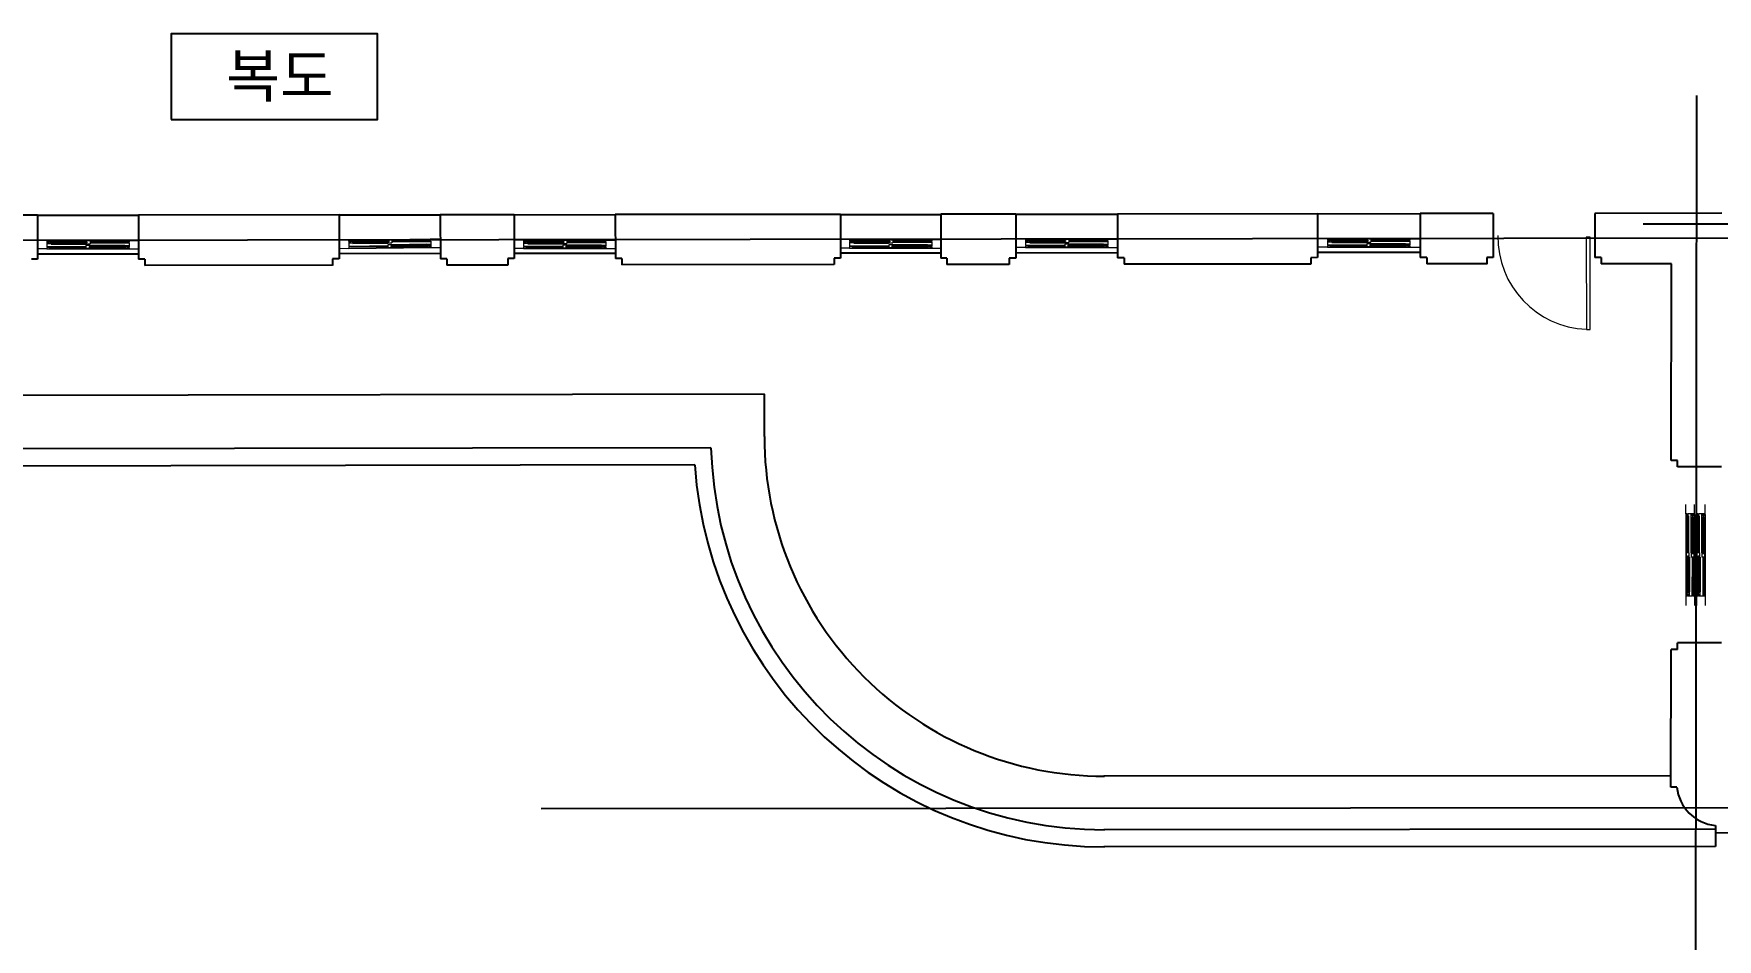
# Model space of a CAD drawing. Header units: millimetres. Extents: x 580267 to 706267, y -57600 to 28800.
# Drawn here: x 635701 to 651432, y -27585 to -19124 of the extents above; entities that cross this region are included whole.
import ezdxf
from ezdxf.enums import TextEntityAlignment as Align

# ---------------------------------------------------------------- set-up
doc = ezdxf.new("R2010")
doc.units = ezdxf.units.MM
doc.header["$LTSCALE"] = 5
doc.layers.add('ELE-2 (마감 창호)', color=4, linetype='Continuous', lineweight=9)
for name, color, linetype in [('text', 7, 'Continuous'), ('단면선', 2, 'Continuous'), ('입면', 7, 'Continuous'), ('중심선', 1, 'Continuous')]:
    doc.layers.add(name, color=color, linetype=linetype)
doc.styles.get("Standard").update_dxf_attribs({"font": 'Gulim.ttf'})

msp = doc.modelspace()

# ---------------------------------------------------------------- linework, layer by layer
at = {"layer": 'ELE-2 (마감 창호)'}
for p, q in [((635829, -21055), (635737, -21055.1)), ((635824, -21058), (635824, -21070)), ((635829, -21058), (635824, -21058)), ((635844, -21070), (635824, -21070)), ((635824, -21075), (635824, -21115)), ((635844, -21075), (635824, -21075)), ((635825, -21059), (635825, -21069)), ((635825, -21059), (635864, -21059)), ((635845, -21069), (635825, -21069)), ((635825, -21076), (635825, -21086)), ((635845, -21076), (635825, -21076)), ((635829, -21055), (636586.8, -21054.9)), ((635829, -21055), (635829, -21058)), ((635844, -21070), (635844, -21075)), ((635845, -21069), (635845, -21076)), ((635864, -21067.5), (635854, -21068.5)), ((635854, -21068.5), (635854, -21076.5)), ((635854, -21076.5), (635864, -21077.5)), ((635859, -21069.5), (635859, -21075.5)), ((635860, -21069.5), (636193.5, -21069.5)), ((635860, -21075.5), (636193.5, -21075.5)), ((635864, -21059), (635864, -21067.5)), ((635866, -21068), (635864, -21067.5)), ((635866, -21077), (635864, -21077.5)), ((635864, -21077.5), (635864, -21086)), ((635867, -21069.5), (635866, -21068)), ((635867, -21075.5), (635866, -21077)), ((636185.5, -21069.5), (636186.5, -21068)), ((636185.5, -21075.5), (636186.5, -21077)), ((636186.5, -21068), (636188.5, -21067.5)), ((636186.5, -21077), (636188.5, -21077.5)), ((636188.5, -21059), (636188.5, -21067.5)), ((636227.5, -21059), (636188.5, -21059)), ((636188.5, -21067.5), (636198.5, -21068.5)), ((636198.5, -21076.5), (636188.5, -21077.5)), ((636188.5, -21077.5), (636188.5, -21086)), ((636193.5, -21069.5), (636193.5, -21075.5)), ((636198.5, -21068.5), (636198.5, -21076.5)), ((636227.5, -21059), (636227.5, -21086)), ((636571.8, -21069.9), (636571.8, -21074.9)), ((636571.8, -21069.9), (636591.8, -21069.9)), ((636571.8, -21074.9), (636591.8, -21074.9)), ((636586.8, -21054.9), (636586.8, -21057.9)), ((636586.8, -21054.9), (636678.8, -21054.9)), ((636586.8, -21057.9), (636591.8, -21057.9)), ((636591.8, -21057.9), (636591.8, -21069.9)), ((636591.8, -21074.9), (636591.9, -21114.9)), ((638648.8, -21051.7), (638556.8, -21052.9)), ((638648.8, -21054.7), (638643.8, -21054.8)), ((638643.8, -21054.8), (638644, -21066.8)), ((638664, -21066.5), (638644, -21066.8)), ((638664, -21071.5), (638644, -21071.8)), ((638644, -21071.8), (638644.6, -21111.8)), ((638644.8, -21055.8), (638683.8, -21055.3)), ((638644.8, -21055.8), (638645, -21065.8)), ((638665, -21065.5), (638645, -21065.8)), ((638665, -21072.5), (638645, -21072.8)), ((638645, -21072.8), (638645.2, -21082.8)), ((638648.8, -21051.7), (639406.6, -21041.8)), ((638648.8, -21051.7), (638648.8, -21054.7)), ((638664, -21066.5), (638664, -21071.5)), ((638665, -21065.5), (638665, -21072.5)), ((638683.9, -21063.8), (638673.9, -21064.9)), ((638673.9, -21064.9), (638674.1, -21072.9)), ((638674.1, -21072.9), (638684.1, -21073.8)), ((638679, -21065.8), (638679, -21071.8)), ((638680, -21065.8), (639013.4, -21061.4)), ((638680, -21071.8), (639013.5, -21067.4)), ((638683.8, -21055.3), (638683.9, -21063.8)), ((638685.9, -21064.2), (638683.9, -21063.8)), ((638686.1, -21073.2), (638684.1, -21073.8)), ((638684.1, -21073.8), (638684.2, -21082.3)), ((638687, -21065.7), (638685.9, -21064.2)), ((638687, -21071.7), (638686.1, -21073.2)), ((639005.4, -21061.5), (639006.4, -21060)), ((639005.5, -21067.5), (639006.5, -21069)), ((639006.4, -21060), (639008.4, -21059.5)), ((639006.5, -21069), (639008.5, -21069.5)), ((639047.3, -21050.5), (639008.3, -21051)), ((639008.3, -21051), (639008.4, -21059.5)), ((639008.4, -21059.5), (639018.4, -21060.4)), ((639018.5, -21068.4), (639008.5, -21069.5)), ((639008.5, -21069.5), (639008.6, -21078)), ((639008.6, -21078), (639047.6, -21077.5)), ((639008.6, -21078), (639047.6, -21077.5)), ((639013.4, -21061.4), (639013.5, -21067.4)), ((639018.4, -21060.4), (639018.5, -21068.4)), ((639047.3, -21050.5), (639047.6, -21077.5)), ((639391.8, -21057), (639411.8, -21056.7)), ((639391.8, -21057), (639391.8, -21062)), ((639391.8, -21062), (639411.8, -21061.7)), ((639406.6, -21041.8), (639498.5, -21040.6)), ((639406.6, -21041.8), (639406.6, -21044.8)), ((639406.6, -21044.8), (639411.6, -21044.7)), ((639411.6, -21044.7), (639411.8, -21056.7)), ((639411.8, -21061.7), (639412.3, -21101.7)), ((640284, -21051.9), (640192, -21052)), ((640279, -21054.9), (640279, -21066.9)), ((640284, -21054.9), (640279, -21054.9)), ((640299, -21066.9), (640279, -21066.9)), ((640279, -21071.9), (640279, -21111.9)), ((640299, -21071.9), (640279, -21071.9)), ((640280, -21055.9), (640280, -21065.9)), ((640280, -21055.9), (640319, -21055.9)), ((640300, -21065.9), (640280, -21065.9)), ((640280, -21072.9), (640280, -21082.9)), ((640300, -21072.9), (640280, -21072.9)), ((640284, -21051.9), (641041.9, -21051.8)), ((640284, -21051.9), (640284, -21054.9)), ((640299, -21066.9), (640299, -21071.9)), ((640300, -21065.9), (640300, -21072.9)), ((640319, -21064.4), (640309, -21065.4)), ((640309, -21065.4), (640309, -21073.4)), ((640309, -21073.4), (640319, -21074.4)), ((640314, -21066.4), (640314, -21072.4)), ((640315, -21066.4), (640648.5, -21066.4)), ((640315, -21072.4), (640648.5, -21072.4)), ((640319, -21055.9), (640319, -21064.4)), ((640321, -21064.9), (640319, -21064.4)), ((640321, -21073.9), (640319, -21074.4)), ((640319, -21074.4), (640319, -21082.9)), ((640322, -21066.4), (640321, -21064.9)), ((640322, -21072.4), (640321, -21073.9)), ((640640.5, -21066.4), (640641.5, -21064.9)), ((640640.5, -21072.4), (640641.5, -21073.9)), ((640641.5, -21064.9), (640643.5, -21064.4)), ((640641.5, -21073.9), (640643.5, -21074.4)), ((640643.5, -21055.9), (640643.5, -21064.4)), ((640682.5, -21055.9), (640643.5, -21055.9)), ((640643.5, -21064.4), (640653.5, -21065.4)), ((640653.5, -21073.4), (640643.5, -21074.4)), ((640643.5, -21074.4), (640643.5, -21082.9)), ((640648.5, -21066.4), (640648.5, -21072.4)), ((640653.5, -21065.4), (640653.5, -21073.4)), ((640682.5, -21055.9), (640682.5, -21082.9)), ((641026.9, -21066.8), (641026.9, -21071.8)), ((641026.9, -21066.8), (641046.9, -21066.8)), ((641026.9, -21071.8), (641046.9, -21071.8)), ((641041.9, -21051.8), (641041.9, -21054.8)), ((641041.9, -21051.8), (641133.9, -21051.8)), ((641041.9, -21054.8), (641046.9, -21054.8)), ((641046.9, -21054.8), (641046.9, -21066.8)), ((641046.9, -21071.8), (641046.9, -21111.8)), ((643329.4, -21047.4), (643237.4, -21047.5)), ((643324.4, -21050.4), (643324.4, -21062.4)), ((643329.4, -21050.4), (643324.4, -21050.4)), ((643344.4, -21062.4), (643324.4, -21062.4)), ((643324.4, -21067.4), (643324.4, -21107.4)), ((643344.4, -21067.4), (643324.4, -21067.4)), ((643325.4, -21051.4), (643325.4, -21061.4)), ((643325.4, -21051.4), (643364.4, -21051.4)), ((643345.4, -21061.4), (643325.4, -21061.4)), ((643325.4, -21068.4), (643325.4, -21078.4)), ((643345.4, -21068.4), (643325.4, -21068.4)), ((643364.4, -21078.4), (643325.4, -21078.4)), ((643329.4, -21047.4), (644087.2, -21047.3)), ((643329.4, -21047.4), (643329.4, -21050.4)), ((643344.4, -21062.4), (643344.4, -21067.4)), ((643345.4, -21061.4), (643345.4, -21068.4)), ((643364.4, -21059.9), (643354.4, -21060.9)), ((643354.4, -21060.9), (643354.4, -21068.9)), ((643354.4, -21068.9), (643364.4, -21069.9)), ((643359.4, -21061.9), (643359.4, -21067.9)), ((643360.4, -21061.9), (643693.9, -21061.9)), ((643360.4, -21067.9), (643693.9, -21067.9)), ((643364.4, -21051.4), (643364.4, -21059.9)), ((643366.4, -21060.4), (643364.4, -21059.9)), ((643366.4, -21069.4), (643364.4, -21069.9)), ((643364.4, -21069.9), (643364.4, -21078.4)), ((643367.4, -21061.9), (643366.4, -21060.4)), ((643367.4, -21067.9), (643366.4, -21069.4)), ((643685.9, -21061.9), (643686.9, -21060.4)), ((643685.9, -21067.9), (643686.9, -21069.4)), ((643686.9, -21060.4), (643688.9, -21059.9)), ((643686.9, -21069.4), (643688.9, -21069.9)), ((643688.9, -21051.4), (643688.9, -21059.9)), ((643727.9, -21051.4), (643688.9, -21051.4)), ((643688.9, -21059.9), (643698.9, -21060.9)), ((643698.9, -21068.9), (643688.9, -21069.9)), ((643688.9, -21069.9), (643688.9, -21078.4)), ((643688.9, -21078.4), (643727.9, -21078.4)), ((643688.9, -21078.4), (643727.9, -21078.4)), ((643693.9, -21061.9), (643693.9, -21067.9)), ((643698.9, -21060.9), (643698.9, -21068.9)), ((643727.9, -21051.4), (643727.9, -21078.4)), ((644072.2, -21062.3), (644072.2, -21067.3)), ((644072.2, -21062.3), (644092.2, -21062.3)), ((644072.2, -21067.3), (644092.2, -21067.3)), ((644087.2, -21047.3), (644087.2, -21050.3)), ((644087.2, -21047.3), (644179.2, -21047.3)), ((644087.2, -21050.3), (644092.2, -21050.3)), ((644092.2, -21050.3), (644092.2, -21062.3)), ((644092.2, -21067.3), (644092.3, -21107.3)), ((644973.4, -21042.6), (644881.4, -21042.6)), ((644968.4, -21045.6), (644968.4, -21057.6)), ((644973.4, -21045.6), (644968.4, -21045.6)), ((644988.4, -21057.6), (644968.4, -21057.6)), ((644968.4, -21062.6), (644968.4, -21102.6)), ((644988.4, -21062.6), (644968.4, -21062.6)), ((644969.4, -21046.6), (644969.4, -21056.6)), ((644969.4, -21046.6), (645008.4, -21046.6)), ((644989.4, -21056.6), (644969.4, -21056.6)), ((644969.4, -21063.6), (644969.4, -21073.6)), ((644989.4, -21063.6), (644969.4, -21063.6)), ((645008.4, -21073.6), (644969.4, -21073.6)), ((644973.4, -21042.6), (645731.2, -21042.4)), ((644973.4, -21042.6), (644973.4, -21045.6)), ((644988.4, -21057.6), (644988.4, -21062.6)), ((644989.4, -21056.6), (644989.4, -21063.6)), ((645008.4, -21055.1), (644998.4, -21056.1)), ((644998.4, -21056.1), (644998.4, -21064.1)), ((644998.4, -21064.1), (645008.4, -21065.1)), ((645003.4, -21057.1), (645003.4, -21063.1)), ((645004.4, -21057.1), (645337.9, -21057)), ((645004.4, -21063.1), (645337.9, -21063)), ((645008.4, -21046.6), (645008.4, -21055.1)), ((645010.4, -21055.6), (645008.4, -21055.1)), ((645010.4, -21064.6), (645008.4, -21065.1)), ((645008.4, -21065.1), (645008.4, -21073.6)), ((645011.4, -21057.1), (645010.4, -21055.6)), ((645011.4, -21063.1), (645010.4, -21064.6)), ((645329.9, -21057), (645330.9, -21055.5)), ((645329.9, -21063), (645330.9, -21064.5)), ((645330.9, -21055.5), (645332.9, -21055)), ((645330.9, -21064.5), (645332.9, -21065)), ((645332.9, -21046.5), (645332.9, -21055)), ((645371.9, -21046.5), (645332.9, -21046.5)), ((645332.9, -21055), (645342.9, -21056)), ((645342.9, -21064), (645332.9, -21065)), ((645332.9, -21065), (645332.9, -21073.5)), ((645332.9, -21073.5), (645371.9, -21073.5)), ((645332.9, -21073.5), (645371.9, -21073.5)), ((645337.9, -21057), (645337.9, -21063)), ((645342.9, -21056), (645342.9, -21064)), ((645371.9, -21046.5), (645371.9, -21073.5)), ((645716.3, -21057.4), (645716.3, -21062.4)), ((645716.3, -21057.4), (645736.3, -21057.4)), ((645716.3, -21062.4), (645736.3, -21062.4)), ((645731.2, -21042.4), (645731.2, -21045.4)), ((645731.2, -21042.4), (645823.2, -21042.4)), ((645731.2, -21045.4), (645736.3, -21045.4)), ((645736.3, -21045.4), (645736.3, -21057.4)), ((645736.3, -21062.4), (645736.3, -21102.4)), ((647795.3, -21039.3), (647703.3, -21039.3)), ((647790.3, -21042.3), (647790.3, -21054.3)), ((647795.3, -21042.3), (647790.3, -21042.3)), ((647810.3, -21054.3), (647790.3, -21054.3)), ((647790.3, -21059.3), (647790.3, -21099.3)), ((647810.3, -21059.3), (647790.3, -21059.3)), ((647791.3, -21043.3), (647791.3, -21053.3)), ((647791.3, -21043.3), (647830.3, -21043.3)), ((647811.3, -21053.3), (647791.3, -21053.3)), ((647791.3, -21060.3), (647791.3, -21070.3)), ((647811.3, -21060.3), (647791.3, -21060.3)), ((647830.3, -21070.3), (647791.3, -21070.3)), ((647795.3, -21039.3), (648553.2, -21039.2)), ((647795.3, -21039.3), (647795.3, -21042.3)), ((647810.3, -21054.3), (647810.3, -21059.3)), ((647811.3, -21053.3), (647811.3, -21060.3)), ((647830.3, -21051.8), (647820.3, -21052.8)), ((647820.3, -21052.8), (647820.3, -21060.8)), ((647820.3, -21060.8), (647830.3, -21061.8)), ((647825.3, -21053.8), (647825.3, -21059.8)), ((647826.3, -21053.8), (648159.8, -21053.8)), ((647826.3, -21059.8), (648159.8, -21059.8)), ((647830.3, -21043.3), (647830.3, -21051.8)), ((647832.3, -21052.3), (647830.3, -21051.8)), ((647832.3, -21061.3), (647830.3, -21061.8)), ((647830.3, -21061.8), (647830.3, -21070.3)), ((647833.3, -21053.8), (647832.3, -21052.3)), ((647833.3, -21059.8), (647832.3, -21061.3)), ((648151.8, -21053.8), (648152.8, -21052.3)), ((648151.8, -21059.8), (648152.8, -21061.3)), ((648152.8, -21052.3), (648154.8, -21051.8)), ((648152.8, -21061.3), (648154.8, -21061.8)), ((648154.8, -21043.3), (648154.8, -21051.8)), ((648193.8, -21043.3), (648154.8, -21043.3)), ((648154.8, -21051.8), (648164.8, -21052.8)), ((648164.8, -21060.8), (648154.8, -21061.8)), ((648154.8, -21061.8), (648154.8, -21070.3)), ((648154.8, -21070.3), (648193.8, -21070.3)), ((648154.8, -21070.3), (648193.8, -21070.3)), ((648159.8, -21053.8), (648159.8, -21059.8)), ((648164.8, -21052.8), (648164.8, -21060.8)), ((648193.8, -21043.3), (648193.8, -21070.3)), ((648538.2, -21054.2), (648538.2, -21059.2)), ((648538.2, -21054.2), (648558.2, -21054.2)), ((648538.2, -21059.2), (648558.2, -21059.2)), ((648553.2, -21039.2), (648553.2, -21042.2)), ((648553.2, -21039.2), (648645.2, -21039.2)), ((648553.2, -21042.2), (648558.2, -21042.2)), ((648558.2, -21042.2), (648558.2, -21054.2)), ((648558.2, -21059.2), (648558.2, -21099.2)), ((650242.3, -21025.9), (650207.3, -21026)), ((650207.3, -21026), (650208.3, -21886)), ((650243.3, -21885.9), (650242.3, -21025.9)), ((635824, -21135), (635737, -21135.1)), ((635844, -21115), (635824, -21115)), ((635824, -21120), (635824, -21135)), ((635844, -21120), (635824, -21120)), ((635824, -21135), (636591.9, -21134.9)), ((635864, -21086), (635825, -21086)), ((635844, -21115), (635844, -21120)), ((636188.5, -21086), (636227.5, -21086)), ((636188.5, -21086), (636227.5, -21086)), ((636189.5, -21104), (636189.5, -21131)), ((636228.5, -21104), (636189.5, -21104)), ((636228.5, -21131), (636189.5, -21131)), ((636218.5, -21113.5), (636228.5, -21112.5)), ((636218.5, -21113.5), (636218.5, -21121.5)), ((636218.5, -21121.5), (636228.5, -21122.5)), ((636223.5, -21114.5), (636556.9, -21114.4)), ((636223.5, -21114.5), (636223.5, -21120.5)), ((636223.5, -21120.5), (636556.9, -21120.4)), ((636228.5, -21104), (636228.5, -21112.5)), ((636230.5, -21113), (636228.5, -21112.5)), ((636230.5, -21122), (636228.5, -21122.5)), ((636228.5, -21122.5), (636228.5, -21131)), ((636231.5, -21114.5), (636230.5, -21113)), ((636231.5, -21120.5), (636230.5, -21122)), ((636548.9, -21114.4), (636549.9, -21112.9)), ((636548.9, -21120.4), (636549.9, -21121.9)), ((636549.9, -21112.9), (636551.9, -21112.4)), ((636549.9, -21121.9), (636551.9, -21122.4)), ((636551.8, -21103.9), (636551.9, -21112.4)), ((636551.8, -21103.9), (636590.8, -21103.9)), ((636551.9, -21112.4), (636561.9, -21113.4)), ((636561.9, -21121.4), (636551.9, -21122.4)), ((636551.9, -21122.4), (636551.9, -21130.9)), ((636551.9, -21130.9), (636590.9, -21130.9)), ((636556.9, -21114.4), (636556.9, -21120.4)), ((636561.9, -21113.4), (636561.9, -21121.4)), ((636570.9, -21113.9), (636570.9, -21120.9)), ((636570.9, -21113.9), (636590.9, -21113.9)), ((636570.9, -21120.9), (636590.9, -21120.9)), ((636571.9, -21114.9), (636571.9, -21119.9)), ((636571.9, -21114.9), (636591.9, -21114.9)), ((636571.9, -21119.9), (636591.9, -21119.9)), ((636590.8, -21103.9), (636590.9, -21113.9)), ((636590.9, -21120.9), (636590.9, -21130.9)), ((636591.9, -21119.9), (636591.9, -21134.9)), ((636591.9, -21134.9), (636678.9, -21134.9)), ((638644.8, -21131.8), (638557.8, -21132.9)), ((638664.6, -21111.5), (638644.6, -21111.8)), ((638664.6, -21116.5), (638644.6, -21116.8)), ((638644.6, -21116.8), (638644.8, -21131.8)), ((638644.8, -21131.8), (639412.6, -21121.7)), ((638684.2, -21082.3), (638645.2, -21082.8)), ((638664.6, -21111.5), (638664.6, -21116.5)), ((639048.9, -21095.5), (639009.9, -21096)), ((639009.9, -21096), (639010.2, -21123)), ((639049.2, -21122.5), (639010.2, -21123)), ((639039, -21105.1), (639049, -21104)), ((639039, -21105.1), (639039.1, -21113.1)), ((639039.1, -21113.1), (639049.1, -21114)), ((639044, -21106), (639377.3, -21101.7)), ((639044, -21106), (639044.1, -21112)), ((639044.1, -21112), (639377.4, -21107.7)), ((639048.9, -21095.5), (639049, -21104)), ((639051, -21104.4), (639049, -21104)), ((639051.1, -21113.4), (639049.1, -21114)), ((639049.1, -21114), (639049.2, -21122.5)), ((639052, -21105.9), (639051, -21104.4)), ((639052.1, -21111.9), (639051.1, -21113.4)), ((639369.3, -21101.8), (639370.3, -21100.2)), ((639369.4, -21107.8), (639370.4, -21109.2)), ((639370.3, -21100.2), (639372.3, -21099.7)), ((639370.4, -21109.2), (639372.4, -21109.7)), ((639372.2, -21091.2), (639411.2, -21090.7)), ((639372.2, -21091.2), (639372.3, -21099.7)), ((639372.3, -21099.7), (639382.3, -21100.6)), ((639382.4, -21108.6), (639372.4, -21109.7)), ((639372.4, -21109.7), (639372.6, -21118.2)), ((639372.6, -21118.2), (639411.6, -21117.7)), ((639377.3, -21101.7), (639377.4, -21107.7)), ((639382.3, -21100.6), (639382.4, -21108.6)), ((639391.3, -21101), (639411.3, -21100.7)), ((639391.3, -21101), (639391.4, -21108)), ((639391.4, -21108), (639411.4, -21107.7)), ((639392.3, -21102), (639412.3, -21101.7)), ((639392.3, -21102), (639392.4, -21107)), ((639392.4, -21107), (639412.4, -21106.7)), ((639411.2, -21090.7), (639411.3, -21100.7)), ((639411.4, -21107.7), (639411.6, -21117.7)), ((639412.4, -21106.7), (639412.6, -21121.7)), ((639412.6, -21121.7), (639499.6, -21120.5)), ((640279, -21131.9), (640192, -21132)), ((640299, -21111.9), (640279, -21111.9)), ((640279, -21116.9), (640279, -21131.9)), ((640299, -21116.9), (640279, -21116.9)), ((640279, -21131.9), (641046.9, -21131.8)), ((640319, -21082.9), (640280, -21082.9)), ((640299, -21111.9), (640299, -21116.9)), ((640643.5, -21082.9), (640682.5, -21082.9)), ((640643.5, -21082.9), (640682.5, -21082.9)), ((640644.5, -21100.9), (640644.5, -21127.9)), ((640683.5, -21100.9), (640644.5, -21100.9)), ((640683.5, -21127.9), (640644.5, -21127.9)), ((640673.5, -21110.4), (640683.5, -21109.4)), ((640673.5, -21110.4), (640673.5, -21118.4)), ((640673.5, -21118.4), (640683.5, -21119.4)), ((640678.5, -21111.4), (641011.9, -21111.3)), ((640678.5, -21111.4), (640678.5, -21117.4)), ((640678.5, -21117.4), (641011.9, -21117.3)), ((640683.5, -21100.9), (640683.5, -21109.4)), ((640685.5, -21109.9), (640683.5, -21109.4)), ((640685.5, -21118.9), (640683.5, -21119.4)), ((640683.5, -21119.4), (640683.5, -21127.9)), ((640686.5, -21111.4), (640685.5, -21109.9)), ((640686.5, -21117.4), (640685.5, -21118.9)), ((641003.9, -21111.3), (641004.9, -21109.8)), ((641003.9, -21117.3), (641004.9, -21118.8)), ((641004.9, -21109.8), (641006.9, -21109.3)), ((641004.9, -21118.8), (641006.9, -21119.3)), ((641006.9, -21100.8), (641006.9, -21109.3)), ((641006.9, -21100.8), (641045.9, -21100.8)), ((641006.9, -21109.3), (641016.9, -21110.3)), ((641016.9, -21118.3), (641006.9, -21119.3)), ((641006.9, -21119.3), (641006.9, -21127.8)), ((641006.9, -21127.8), (641045.9, -21127.8)), ((641011.9, -21111.3), (641011.9, -21117.3)), ((641016.9, -21110.3), (641016.9, -21118.3)), ((641025.9, -21110.8), (641025.9, -21117.8)), ((641025.9, -21110.8), (641045.9, -21110.8)), ((641025.9, -21117.8), (641045.9, -21117.8)), ((641026.9, -21111.8), (641026.9, -21116.8)), ((641026.9, -21111.8), (641046.9, -21111.8)), ((641026.9, -21116.8), (641046.9, -21116.8)), ((641045.9, -21100.8), (641045.9, -21110.8)), ((641045.9, -21117.8), (641045.9, -21127.8)), ((641046.9, -21116.8), (641046.9, -21131.8)), ((641046.9, -21131.8), (641133.9, -21131.8)), ((643324.4, -21127.4), (643237.4, -21127.5)), ((643344.4, -21107.4), (643324.4, -21107.4)), ((643324.4, -21112.4), (643324.4, -21127.4)), ((643344.4, -21112.4), (643324.4, -21112.4)), ((643324.4, -21127.4), (644092.3, -21127.3)), ((643344.4, -21107.4), (643344.4, -21112.4)), ((643689.9, -21096.4), (643689.9, -21123.4)), ((643728.9, -21096.4), (643689.9, -21096.4)), ((643728.9, -21123.4), (643689.9, -21123.4)), ((643718.9, -21105.9), (643728.9, -21104.9)), ((643718.9, -21105.9), (643718.9, -21113.9)), ((643718.9, -21113.9), (643728.9, -21114.9)), ((643723.9, -21106.9), (644057.3, -21106.8)), ((643723.9, -21106.9), (643723.9, -21112.9)), ((643723.9, -21112.9), (644057.3, -21112.8)), ((643728.9, -21096.4), (643728.9, -21104.9)), ((643730.9, -21105.4), (643728.9, -21104.9)), ((643730.9, -21114.4), (643728.9, -21114.9)), ((643728.9, -21114.9), (643728.9, -21123.4)), ((643731.9, -21106.9), (643730.9, -21105.4)), ((643731.9, -21112.9), (643730.9, -21114.4)), ((644049.3, -21106.8), (644050.2, -21105.3)), ((644049.3, -21112.8), (644050.3, -21114.3)), ((644050.2, -21105.3), (644052.2, -21104.8)), ((644050.3, -21114.3), (644052.3, -21114.8)), ((644052.2, -21096.3), (644052.2, -21104.8)), ((644052.2, -21096.3), (644091.2, -21096.3)), ((644052.2, -21104.8), (644062.2, -21105.8)), ((644062.3, -21113.8), (644052.3, -21114.8)), ((644052.3, -21114.8), (644052.3, -21123.3)), ((644052.3, -21123.3), (644091.3, -21123.3)), ((644057.3, -21106.8), (644057.3, -21112.8)), ((644062.2, -21105.8), (644062.3, -21113.8)), ((644071.3, -21106.3), (644071.3, -21113.3)), ((644071.3, -21106.3), (644091.3, -21106.3)), ((644071.3, -21113.3), (644091.3, -21113.3)), ((644072.3, -21107.3), (644072.3, -21112.3)), ((644072.3, -21107.3), (644092.3, -21107.3)), ((644072.3, -21112.3), (644092.3, -21112.3)), ((644091.2, -21096.3), (644091.3, -21106.3)), ((644091.3, -21113.3), (644091.3, -21123.3)), ((644092.3, -21112.3), (644092.3, -21127.3)), ((644092.3, -21127.3), (644179.3, -21127.3)), ((644968.4, -21122.6), (644881.4, -21122.6)), ((644988.4, -21102.6), (644968.4, -21102.6)), ((644968.4, -21107.6), (644968.4, -21122.6)), ((644988.4, -21107.6), (644968.4, -21107.6)), ((644968.4, -21122.6), (645736.3, -21122.4)), ((644988.4, -21102.6), (644988.4, -21107.6)), ((645333.9, -21091.5), (645333.9, -21118.5)), ((645372.9, -21091.5), (645333.9, -21091.5)), ((645372.9, -21118.5), (645333.9, -21118.5)), ((645362.9, -21101), (645372.9, -21100)), ((645362.9, -21101), (645362.9, -21109)), ((645362.9, -21109), (645372.9, -21110)), ((645367.9, -21102), (645701.3, -21101.9)), ((645367.9, -21102), (645367.9, -21108)), ((645367.9, -21108), (645701.3, -21107.9)), ((645372.9, -21091.5), (645372.9, -21100)), ((645374.9, -21100.5), (645372.9, -21100)), ((645374.9, -21109.5), (645372.9, -21110)), ((645372.9, -21110), (645372.9, -21118.5)), ((645375.9, -21102), (645374.9, -21100.5)), ((645375.9, -21108), (645374.9, -21109.5)), ((645693.3, -21101.9), (645694.3, -21100.4)), ((645693.3, -21107.9), (645694.3, -21109.4)), ((645694.3, -21100.4), (645696.3, -21099.9)), ((645694.3, -21109.4), (645696.3, -21109.9)), ((645696.3, -21091.4), (645696.3, -21099.9)), ((645696.3, -21091.4), (645735.3, -21091.4)), ((645696.3, -21099.9), (645706.3, -21100.9)), ((645706.3, -21108.9), (645696.3, -21109.9)), ((645696.3, -21109.9), (645696.3, -21118.4)), ((645696.3, -21118.4), (645735.3, -21118.4)), ((645701.3, -21101.9), (645701.3, -21107.9)), ((645706.3, -21100.9), (645706.3, -21108.9)), ((645715.3, -21101.4), (645715.3, -21108.4)), ((645715.3, -21101.4), (645735.3, -21101.4)), ((645715.3, -21108.4), (645735.3, -21108.4)), ((645716.3, -21102.4), (645716.3, -21107.4)), ((645716.3, -21102.4), (645736.3, -21102.4)), ((645716.3, -21107.4), (645736.3, -21107.4)), ((645735.3, -21091.4), (645735.3, -21101.4)), ((645735.3, -21108.4), (645735.3, -21118.4)), ((645736.3, -21107.4), (645736.3, -21122.4)), ((645736.3, -21122.4), (645823.3, -21122.4)), ((647790.3, -21119.3), (647703.3, -21119.3)), ((647810.3, -21099.3), (647790.3, -21099.3)), ((647790.3, -21104.3), (647790.3, -21119.3)), ((647810.3, -21104.3), (647790.3, -21104.3)), ((647790.3, -21119.3), (648558.2, -21119.2)), ((647810.3, -21099.3), (647810.3, -21104.3)), ((648155.8, -21088.3), (648155.8, -21115.3)), ((648194.8, -21088.3), (648155.8, -21088.3)), ((648194.8, -21115.3), (648155.8, -21115.3)), ((648184.8, -21097.8), (648194.8, -21096.8)), ((648184.8, -21097.8), (648184.8, -21105.8)), ((648184.8, -21105.8), (648194.8, -21106.8)), ((648189.8, -21098.8), (648523.2, -21098.7)), ((648189.8, -21098.8), (648189.8, -21104.8)), ((648189.8, -21104.8), (648523.2, -21104.7)), ((648194.8, -21088.3), (648194.8, -21096.8)), ((648196.8, -21097.3), (648194.8, -21096.8)), ((648196.8, -21106.3), (648194.8, -21106.8)), ((648194.8, -21106.8), (648194.8, -21115.3)), ((648197.8, -21098.8), (648196.8, -21097.3)), ((648197.8, -21104.8), (648196.8, -21106.3)), ((648515.2, -21098.7), (648516.2, -21097.2)), ((648515.2, -21104.7), (648516.2, -21106.2)), ((648516.2, -21097.2), (648518.2, -21096.7)), ((648516.2, -21106.2), (648518.2, -21106.7)), ((648518.2, -21088.2), (648518.2, -21096.7)), ((648518.2, -21088.2), (648557.2, -21088.2)), ((648518.2, -21096.7), (648528.2, -21097.7)), ((648528.2, -21105.7), (648518.2, -21106.7)), ((648518.2, -21106.7), (648518.2, -21115.2)), ((648518.2, -21115.2), (648557.2, -21115.2)), ((648523.2, -21098.7), (648523.2, -21104.7)), ((648528.2, -21097.7), (648528.2, -21105.7)), ((648537.2, -21098.2), (648537.2, -21105.2)), ((648537.2, -21098.2), (648557.2, -21098.2)), ((648537.2, -21105.2), (648557.2, -21105.2)), ((648538.2, -21099.2), (648538.2, -21104.2)), ((648538.2, -21099.2), (648558.2, -21099.2)), ((648538.2, -21104.2), (648558.2, -21104.2)), ((648557.2, -21088.2), (648557.2, -21098.2)), ((648557.2, -21105.2), (648557.2, -21115.2)), ((648558.2, -21104.2), (648558.2, -21119.2)), ((648558.2, -21119.2), (648645.2, -21119.2)), ((650208.3, -21886), (650243.3, -21885.9)), ((651138.6, -23609.5), (651138.7, -23522.5)), ((651218.6, -23614.6), (651218.7, -23522.6)), ((651238.6, -23609.6), (651238.7, -23522.6)), ((651318.6, -23614.7), (651318.7, -23522.7)), ((651138.6, -23609.5), (651137.9, -24377.4)), ((651153.6, -23609.6), (651138.6, -23609.5)), ((651153.6, -23629.6), (651153.6, -23609.6)), ((651158.6, -23629.6), (651153.6, -23629.6)), ((651198.6, -23609.6), (651158.6, -23609.6)), ((651158.6, -23629.6), (651158.6, -23609.6)), ((651197.6, -23610.6), (651187.6, -23610.6)), ((651187.6, -23649.6), (651187.6, -23610.6)), ((651196.1, -23649.6), (651187.6, -23649.6)), ((651197.1, -23639.6), (651196.1, -23649.6)), ((651196.6, -23651.6), (651196.1, -23649.6)), ((651198.1, -23652.6), (651196.6, -23651.6)), ((651205.1, -23639.6), (651197.1, -23639.6)), ((651197.6, -23630.6), (651197.6, -23610.6)), ((651204.6, -23630.6), (651197.6, -23630.6)), ((651198.1, -23645.6), (651197.7, -23979.1)), ((651204.1, -23644.6), (651198.1, -23644.6)), ((651198.6, -23629.6), (651198.6, -23609.6)), ((651203.6, -23629.6), (651198.6, -23629.6)), ((651215.6, -23609.6), (651203.6, -23609.6)), ((651203.6, -23629.6), (651203.6, -23609.6)), ((651204.1, -23645.6), (651203.7, -23979.1)), ((651204.1, -23652.6), (651205.6, -23651.6)), ((651214.6, -23610.6), (651204.6, -23610.6)), ((651204.6, -23630.6), (651204.6, -23610.6)), ((651206.1, -23649.6), (651205.1, -23639.6)), ((651205.6, -23651.6), (651206.1, -23649.6)), ((651214.6, -23649.6), (651206.1, -23649.6)), ((651214.6, -23610.6), (651214.6, -23649.6)), ((651215.6, -23614.6), (651215.6, -23609.6)), ((651218.6, -23614.6), (651215.6, -23614.6)), ((651218.6, -23614.6), (651217.9, -24372.5)), ((651238.6, -23609.6), (651237.9, -24377.5)), ((651253.6, -23609.6), (651238.6, -23609.6)), ((651253.6, -23629.6), (651253.6, -23609.6)), ((651258.6, -23629.7), (651253.6, -23629.6)), ((651298.6, -23609.7), (651258.6, -23609.7)), ((651258.6, -23629.7), (651258.6, -23609.7)), ((651297.6, -23610.7), (651287.6, -23610.7)), ((651287.6, -23649.7), (651287.6, -23610.7)), ((651296.1, -23649.7), (651287.6, -23649.7)), ((651297.1, -23639.7), (651296.1, -23649.7)), ((651296.6, -23651.7), (651296.1, -23649.7)), ((651298.1, -23652.7), (651296.6, -23651.7)), ((651305.1, -23639.7), (651297.1, -23639.7)), ((651297.6, -23630.7), (651297.6, -23610.7)), ((651304.6, -23630.7), (651297.6, -23630.7)), ((651298.1, -23645.7), (651297.7, -23979.2)), ((651304.1, -23644.7), (651298.1, -23644.7)), ((651298.6, -23629.7), (651298.6, -23609.7)), ((651303.6, -23629.7), (651298.6, -23629.7)), ((651315.6, -23609.7), (651303.6, -23609.7)), ((651303.6, -23629.7), (651303.6, -23609.7)), ((651304.1, -23645.7), (651303.7, -23979.2)), ((651304.1, -23652.7), (651305.6, -23651.7)), ((651314.6, -23610.7), (651304.6, -23610.7)), ((651304.6, -23630.7), (651304.6, -23610.7)), ((651306.1, -23649.7), (651305.1, -23639.7)), ((651305.6, -23651.7), (651306.1, -23649.7)), ((651314.6, -23649.7), (651306.1, -23649.7)), ((651314.6, -23610.7), (651314.6, -23649.7)), ((651315.6, -23614.7), (651315.6, -23609.7)), ((651318.6, -23614.7), (651315.6, -23614.7)), ((651318.6, -23614.7), (651317.9, -24372.6)), ((651169.2, -23975.1), (651142.2, -23975)), ((651142.2, -24014), (651142.2, -23975)), ((651150.7, -24014), (651142.2, -24014)), ((651151.7, -24004), (651150.7, -24014)), ((651151.2, -24016), (651150.7, -24014)), ((651152.7, -24017), (651151.2, -24016)), ((651159.7, -24004), (651151.7, -24004)), ((651152.7, -24009), (651152.4, -24342.4)), ((651158.7, -24009), (651152.7, -24009)), ((651158.7, -24009), (651158.4, -24342.4)), ((651158.7, -24017), (651160.2, -24016)), ((651159.7, -24004), (651160.7, -24014)), ((651160.2, -24016), (651160.7, -24014)), ((651169.2, -24014.1), (651160.7, -24014)), ((651169.2, -24014.1), (651169.2, -23975.1)), ((651195.7, -23974.1), (651187.2, -23974.1)), ((651187.2, -23974.1), (651187.2, -24013.1)), ((651187.2, -23974.1), (651187.2, -24013.1)), ((651214.2, -24013.1), (651187.2, -24013.1)), ((651196.2, -23972.1), (651195.7, -23974.1)), ((651196.7, -23984.1), (651195.7, -23974.1)), ((651197.7, -23971.1), (651196.2, -23972.1)), ((651204.7, -23984.1), (651196.7, -23984.1)), ((651203.7, -23979.1), (651197.7, -23979.1)), ((651203.7, -23971.1), (651205.2, -23972.1)), ((651205.7, -23974.1), (651204.7, -23984.1)), ((651205.2, -23972.1), (651205.7, -23974.1)), ((651214.2, -23974.1), (651205.7, -23974.1)), ((651214.2, -24013.1), (651214.2, -23974.1)), ((651269.2, -23975.1), (651242.2, -23975.1)), ((651242.2, -24014.1), (651242.2, -23975.1)), ((651250.7, -24014.1), (651242.2, -24014.1)), ((651251.7, -24004.1), (651250.7, -24014.1)), ((651251.2, -24016.1), (651250.7, -24014.1)), ((651252.7, -24017.1), (651251.2, -24016.1)), ((651259.7, -24004.1), (651251.7, -24004.1)), ((651252.7, -24009.1), (651252.4, -24342.5)), ((651258.7, -24009.1), (651252.7, -24009.1)), ((651258.7, -24009.1), (651258.4, -24342.5)), ((651258.7, -24017.1), (651260.2, -24016.1)), ((651259.7, -24004.1), (651260.7, -24014.1)), ((651260.2, -24016.1), (651260.7, -24014.1)), ((651269.2, -24014.1), (651260.7, -24014.1)), ((651269.2, -24014.1), (651269.2, -23975.1)), ((651295.7, -23974.2), (651287.2, -23974.2)), ((651287.2, -23974.2), (651287.2, -24013.2)), ((651287.2, -23974.2), (651287.2, -24013.2)), ((651314.2, -24013.2), (651287.2, -24013.2)), ((651296.2, -23972.2), (651295.7, -23974.2)), ((651296.7, -23984.2), (651295.7, -23974.2)), ((651297.7, -23971.2), (651296.2, -23972.2)), ((651304.7, -23984.2), (651296.7, -23984.2)), ((651303.7, -23979.2), (651297.7, -23979.2)), ((651303.7, -23971.2), (651305.2, -23972.2)), ((651305.7, -23974.2), (651304.7, -23984.2)), ((651305.2, -23972.2), (651305.7, -23974.2)), ((651314.2, -23974.2), (651305.7, -23974.2)), ((651314.2, -24013.2), (651314.2, -23974.2)), ((651137.9, -24377.4), (651137.8, -24464.4)), ((651152.9, -24377.4), (651137.9, -24377.4)), ((651150.4, -24337.4), (651141.9, -24337.4)), ((651141.9, -24337.4), (651141.9, -24376.4)), ((651151.9, -24376.4), (651141.9, -24376.4)), ((651150.9, -24335.4), (651150.4, -24337.4)), ((651151.4, -24347.4), (651150.4, -24337.4)), ((651152.4, -24334.4), (651150.9, -24335.4)), ((651159.4, -24347.4), (651151.4, -24347.4)), ((651158.9, -24356.4), (651151.9, -24356.4)), ((651151.9, -24356.4), (651151.9, -24376.4)), ((651158.4, -24342.4), (651152.4, -24342.4)), ((651157.9, -24357.4), (651152.9, -24357.4)), ((651152.9, -24357.4), (651152.9, -24377.4)), ((651157.9, -24357.4), (651157.9, -24377.4)), ((651197.9, -24377.4), (651157.9, -24377.4)), ((651158.4, -24334.4), (651159.9, -24335.4)), ((651158.9, -24356.4), (651158.9, -24376.4)), ((651168.9, -24376.4), (651158.9, -24376.4)), ((651160.4, -24337.4), (651159.4, -24347.4)), ((651159.9, -24335.4), (651160.4, -24337.4)), ((651168.9, -24337.4), (651160.4, -24337.4)), ((651168.9, -24337.4), (651168.9, -24376.4)), ((651202.9, -24357.5), (651197.9, -24357.4)), ((651197.9, -24357.4), (651197.9, -24377.4)), ((651202.9, -24357.5), (651202.9, -24377.5)), ((651214.9, -24377.5), (651202.9, -24377.5)), ((651217.9, -24372.5), (651214.9, -24372.5)), ((651214.9, -24372.5), (651214.9, -24377.5)), ((651217.9, -24372.5), (651217.8, -24464.5)), ((651237.9, -24377.5), (651237.8, -24464.5)), ((651252.9, -24377.5), (651237.9, -24377.5)), ((651250.4, -24337.5), (651241.9, -24337.5)), ((651241.9, -24337.5), (651241.9, -24376.5)), ((651251.9, -24376.5), (651241.9, -24376.5)), ((651250.9, -24335.5), (651250.4, -24337.5)), ((651251.4, -24347.5), (651250.4, -24337.5)), ((651252.4, -24334.5), (651250.9, -24335.5)), ((651259.4, -24347.5), (651251.4, -24347.5)), ((651258.9, -24356.5), (651251.9, -24356.5)), ((651251.9, -24356.5), (651251.9, -24376.5)), ((651258.4, -24342.5), (651252.4, -24342.5)), ((651257.9, -24357.5), (651252.9, -24357.5)), ((651252.9, -24357.5), (651252.9, -24377.5)), ((651257.9, -24357.5), (651257.9, -24377.5)), ((651297.9, -24377.5), (651257.9, -24377.5)), ((651258.4, -24334.5), (651259.9, -24335.5)), ((651258.9, -24356.5), (651258.9, -24376.5)), ((651268.9, -24376.5), (651258.9, -24376.5)), ((651260.4, -24337.5), (651259.4, -24347.5)), ((651259.9, -24335.5), (651260.4, -24337.5)), ((651268.9, -24337.5), (651260.4, -24337.5)), ((651268.9, -24337.5), (651268.9, -24376.5)), ((651302.9, -24357.5), (651297.9, -24357.5)), ((651297.9, -24357.5), (651297.9, -24377.5)), ((651302.9, -24357.5), (651302.9, -24377.5)), ((651314.9, -24377.6), (651302.9, -24377.5)), ((651317.9, -24372.6), (651314.9, -24372.6)), ((651314.9, -24372.6), (651314.9, -24377.6)), ((651317.9, -24372.6), (651317.8, -24464.6))]:
    msp.add_line(p, q, dxfattribs=at)
msp.add_arc((650242.3, -21025.9), 860, 178.89974, 267.73327, dxfattribs=at)
at = {"layer": 'text'}
msp.add_lwpolyline([(636986.2, -19925.6), (638914.8, -19925.6), (638914.8, -19123.7), (636986.2, -19123.7)], close=True, dxfattribs=at)
at = {"layer": '단면선'}
for p, q in [((635736.8, -20820.1), (635029, -20820.9)), ((635736.8, -20820.1), (635737.3, -21230.1)), ((638555.4, -20816.8), (636679.1, -20819)), ((636679.1, -20819), (636679.5, -21229)), ((638555.4, -20816.8), (638555.8, -21226.8)), ((640190.9, -20815), (639500, -20815.7)), ((639500, -20815.7), (639500.5, -21225.7)), ((640190.9, -20815), (640191.4, -21225)), ((643239.3, -20811.5), (641135.1, -20813.9)), ((641135.1, -20813.9), (641135.5, -21223.9)), ((643239.3, -20811.5), (643239.7, -21221.5)), ((644876.9, -20809.6), (644177.4, -20810.4)), ((644177.4, -20810.4), (644177.9, -21220.4)), ((644876.9, -20809.6), (644877.3, -21219.6)), ((647694.6, -20806.3), (645827.8, -20808.5)), ((645827.8, -20808.5), (645828.3, -21218.5)), ((647694.6, -20806.3), (647695.1, -21216.3)), ((649336.8, -20804.5), (648653.9, -20805.2)), ((648653.9, -20805.2), (648654.4, -21215.2)), ((649336.8, -20804.5), (649337.3, -21214.5)), ((651473.3, -20802), (650287.3, -20803.4)), ((650287.3, -20803.4), (650287.8, -21213.4)), ((635737.3, -21230.1), (635679.4, -21230.1)), ((636739.5, -21228.9), (636679.5, -21229)), ((636739.5, -21228.9), (636739.6, -21288.9)), ((638555.8, -21226.8), (638493.9, -21226.9)), ((638493.9, -21226.9), (638494, -21289.5)), ((639560.5, -21225.7), (639500.5, -21225.7)), ((639560.5, -21225.7), (639560.5, -21285.7)), ((640191.4, -21225), (640129.6, -21225)), ((640129.6, -21225), (640129.7, -21285)), ((641197.3, -21223.8), (641135.5, -21223.9)), ((641197.3, -21223.8), (641197.3, -21283.8)), ((643239.7, -21221.5), (643181.1, -21221.5)), ((643181.1, -21221.5), (643181.2, -21281.5)), ((644232.6, -21220.3), (644177.9, -21220.4)), ((644232.6, -21220.3), (644232.7, -21280.3)), ((644877.3, -21219.6), (644815.7, -21219.6)), ((644815.7, -21219.6), (644815.8, -21279.6)), ((645888.5, -21218.4), (645828.3, -21218.5)), ((645888.5, -21218.4), (645888.6, -21278.4)), ((647695.1, -21216.3), (647634.5, -21216.4)), ((647634.5, -21216.4), (647634.5, -21276.4)), ((648717.3, -21215.2), (648654.4, -21215.2)), ((648717.3, -21215.2), (648717.4, -21275.2)), ((649337.3, -21214.5), (649277.3, -21214.5)), ((649277.3, -21214.5), (649277.4, -21276.6)), ((650347.8, -21213.3), (650287.8, -21213.4)), ((650347.8, -21213.3), (650347.8, -21273.3)), ((638494, -21286.9), (636739.6, -21288.9)), ((640129.7, -21285), (639560.5, -21285.7)), ((643181.2, -21281.5), (641197.3, -21283.8)), ((644815.8, -21279.6), (644232.7, -21280.3)), ((647634.5, -21276.4), (645888.6, -21278.4)), ((649277.4, -21274.5), (648717.4, -21275.2)), ((651002.8, -21272.6), (650347.8, -21273.3)), ((651001.1, -23111.3), (651002.8, -21272.6)), ((651061.1, -23111.3), (651001.1, -23111.3)), ((651061, -23171.3), (651061.1, -23111.3)), ((651471, -23171.7), (651061, -23171.3)), ((651059.4, -24875.5), (651059.4, -24815.5)), ((651469.4, -24815.9), (651059.4, -24815.5)), ((650998.1, -26162), (650999.4, -24875.4)), ((651059.4, -24875.5), (650999.4, -24875.4)), ((651052.6, -26162), (650998.1, -26162)), ((651413.3, -26521.2), (651413.3, -26591.4)), ((653179.3, -26590.2), (651413.3, -26591.4))]:
    msp.add_line(p, q, dxfattribs=at)
msp.add_arc((651456, -26117.6), 405.8, 186.28843, 263.96288, dxfattribs=at)
at = {"layer": '입면'}
for p, q in [((635736.8, -20820.1), (636679.1, -20819)), ((638555.4, -20816.8), (639500, -20815.7)), ((640190.9, -20815), (641135.1, -20813.9)), ((643239.3, -20811.5), (644177.4, -20811.5)), ((644876.9, -20809.6), (645827.8, -20808.5)), ((647694.6, -20806.3), (648653.9, -20805.2)), ((635864, -21059), (636188.5, -21059)), ((636227.5, -21070), (636591.8, -21069.9)), ((636227.5, -21075), (636591.8, -21074.9)), ((638683.8, -21055.3), (639008.3, -21051)), ((638684.2, -21082.3), (639008.6, -21078)), ((639047.4, -21061.5), (639411.8, -21056.7)), ((639047.5, -21066.5), (639411.8, -21061.7)), ((640319, -21055.9), (640643.5, -21055.9)), ((640682.5, -21066.9), (641046.9, -21066.8)), ((640682.5, -21071.9), (641046.9, -21071.8)), ((643364.4, -21051.4), (643688.9, -21051.4)), ((643364.4, -21078.4), (643688.9, -21078.4)), ((643727.9, -21062.4), (644092.2, -21062.3)), ((643727.9, -21067.4), (644092.2, -21067.3)), ((645008.4, -21046.6), (645332.9, -21046.5)), ((645008.4, -21073.6), (645332.9, -21073.5)), ((645371.9, -21057.5), (645736.3, -21057.4)), ((645371.9, -21062.5), (645736.3, -21062.4)), ((647830.3, -21043.3), (648154.8, -21043.3)), ((647830.3, -21070.3), (648154.8, -21070.3)), ((648193.8, -21054.3), (648558.2, -21054.2)), ((648193.8, -21059.3), (648558.2, -21059.2)), ((635737.2, -21180.1), (636679.5, -21179)), ((635844, -21115), (636189.5, -21115)), ((635844, -21120), (636189.5, -21120)), ((635864, -21086), (636188.5, -21086)), ((636228.5, -21104), (636551.8, -21103.9)), ((636228.5, -21131), (636551.9, -21130.9)), ((638555.8, -21176.8), (639500.4, -21175.7)), ((638664.6, -21111.5), (639010, -21107)), ((638664.6, -21116.5), (639010.1, -21112)), ((639048.9, -21095.5), (639372.2, -21091.2)), ((639049.2, -21122.5), (639372.6, -21118.2)), ((640191.3, -21175), (641135.5, -21173.9)), ((640299, -21111.9), (640644.5, -21111.9)), ((640299, -21116.9), (640644.5, -21116.9)), ((640319, -21082.9), (640643.5, -21082.9)), ((640683.5, -21100.9), (641006.9, -21100.8)), ((640683.5, -21127.9), (641006.9, -21127.8)), ((643239.7, -21171.5), (644177.8, -21170.4)), ((643344.4, -21107.4), (643689.9, -21107.4)), ((643344.4, -21112.4), (643689.9, -21112.4)), ((643728.9, -21096.4), (644052.2, -21096.3)), ((643728.9, -21123.4), (644052.3, -21123.3)), ((644877.3, -21169.6), (645828.2, -21168.5)), ((644988.4, -21102.6), (645333.9, -21102.5)), ((644988.4, -21107.6), (645333.9, -21107.5)), ((645372.9, -21091.5), (645696.3, -21091.4)), ((645372.9, -21118.5), (645696.3, -21118.4)), ((647695.1, -21166.3), (648654.3, -21165.2)), ((647810.3, -21099.3), (648155.8, -21099.3)), ((647810.3, -21104.3), (648155.8, -21104.3)), ((648194.8, -21088.3), (648518.2, -21088.2)), ((648194.8, -21115.3), (648518.2, -21115.2)), ((642527.7, -22492), (624410.1, -22521.1)), ((642527.7, -22887.7), (642527.7, -22492)), ((642029.2, -22992.8), (624410.9, -23021.1)), ((641876.9, -23153), (624411.2, -23181.1)), ((651153.6, -23629.6), (651153.2, -23975)), ((651158.6, -23629.6), (651158.2, -23975)), ((651187.6, -23649.6), (651187.2, -23974.1)), ((651214.6, -23649.6), (651214.2, -23974.1)), ((651253.6, -23629.6), (651253.2, -23975.1)), ((651258.6, -23629.7), (651258.2, -23975.1)), ((651287.6, -23649.7), (651287.2, -23974.2)), ((651314.6, -23649.7), (651314.2, -23974.2)), ((651142.2, -24014), (651141.9, -24337.4)), ((651169.2, -24014.1), (651168.9, -24337.4)), ((651198.2, -24013.1), (651197.9, -24377.4)), ((651203.2, -24013.1), (651202.9, -24377.5)), ((651242.2, -24014.1), (651241.9, -24337.5)), ((651269.2, -24014.1), (651268.9, -24337.5)), ((651298.2, -24013.2), (651297.9, -24377.5)), ((651303.2, -24013.2), (651302.9, -24377.5)), ((650998.2, -26056.9), (645700.1, -26060.6)), ((651413.2, -26556.6), (645700.5, -26560.6)), ((651413.3, -26716.6), (645700.6, -26720.6)), ((651413.3, -26591.4), (651413.3, -26716.6))]:
    msp.add_line(p, q, dxfattribs=at)
for radius, start in [(3172.9, 180), (3672.9, 181.63937), (3832.9, 183.96931)]:
    msp.add_arc((645700.6, -22887.7), radius, start, 270.07922, dxfattribs=at)
at = {"layer": '중심선'}
for p, q in [((651228.1, -31384.5), (651239.3, -19702.5)), ((667328.8, -20902), (650738.2, -20902)), ((651891.5, -21034.7), (622829.3, -21069.9)), ((688685.4, -26330.6), (640441.1, -26364))]:
    msp.add_line(p, q, dxfattribs=at)

# ---------------------------------------------------------------- texts
at = {"layer": 'text'}
msp.add_text('복도', height=400, dxfattribs=at).set_placement((638001.7, -19517.8), align=Align.MIDDLE_CENTER)

doc.saveas('drawing.dxf')
